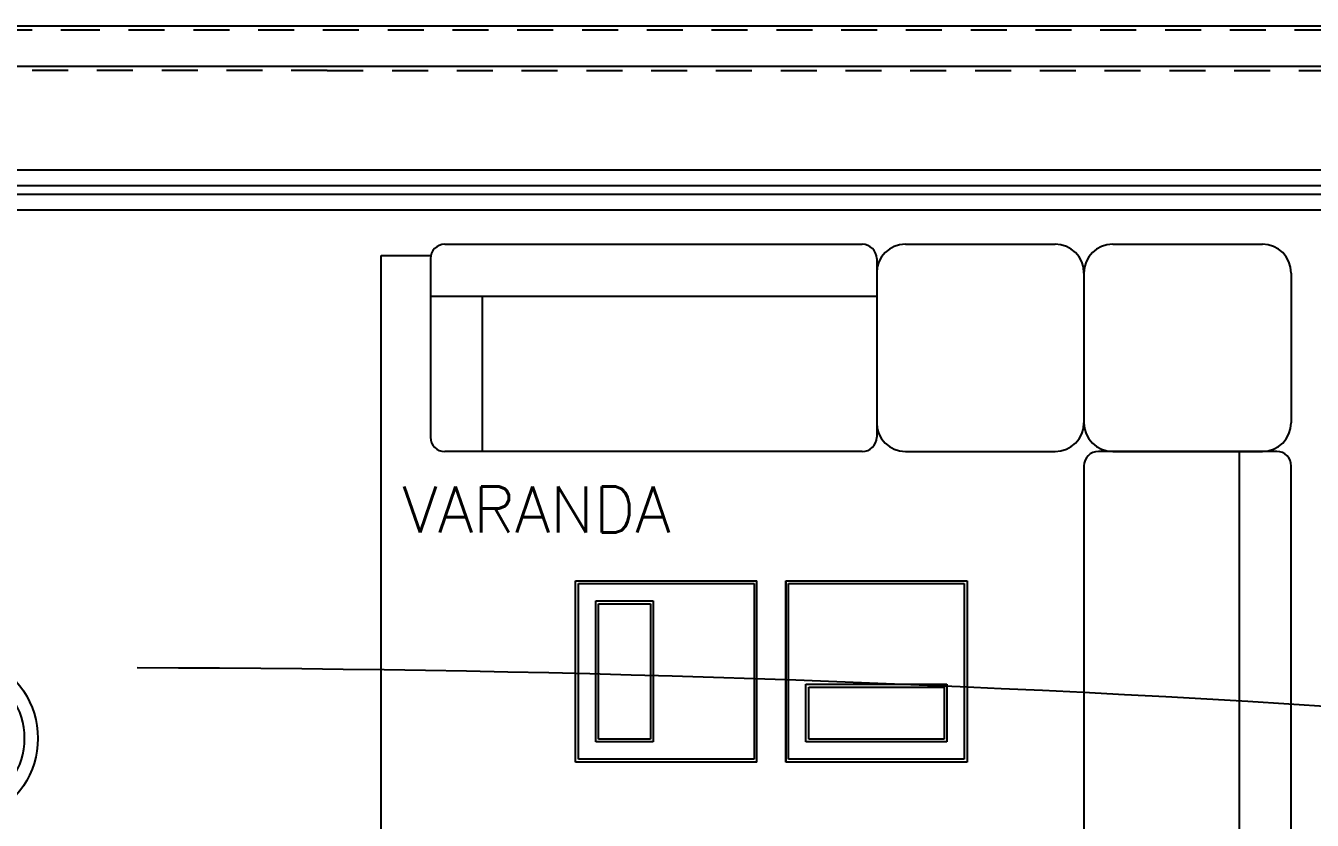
# Model space of a CAD drawing. Header units: millimetres. Extents: x 188.6 to 263.2, y 40.1 to 120.1.
# Drawn here: x 251.456 to 255.925, y 59.827 to 62.587 of the extents above; entities that cross this region are included whole.
import ezdxf

# ---------------------------------------------------------------- set-up
doc = ezdxf.new("R2010")
doc.units = ezdxf.units.MM
doc.linetypes.add('HIDDEN2', pattern=[0.1875, 0.125, -0.0625])
for name, color, linetype in [('ARQ', 8, 'Continuous'), ('ARQ-BASE', 8, 'Continuous'), ('ESTR-VIGAS', 11, 'HIDDEN2'), ('ESTRUTURA', 7, 'Continuous'), ('INC-CORRIMÃO', 7, 'Continuous')]:
    doc.layers.add(name, color=color, linetype=linetype)
doc.styles.add('60-75', font='romans.shx', dxfattribs={"height": 0.12})

# ---------------------------------------------------------------- blocks, each defined once
blk = doc.blocks.new('ESTR-1TP-29.09.2016')
at = {"layer": 'ESTR-VIGAS'}
for points in [[(48.3824, 24.8952), (38.5874, 24.8952)], [(58.0674, 24.8952), (48.3824, 24.8952)], [(49.1824, 24.7552), (47.5824, 24.7552)], [(49.1824, 24.7552), (58.0674, 24.7552)]]:
    blk.add_lwpolyline(points, dxfattribs=at)
blk = doc.blocks.new('arq-3pav')
at = {"layer": 'ARQ'}
for p, q in [((36.5003, 22.33), (56.7703, 22.33)), ((36.6403, 22.19), (56.6303, 22.19)), ((47.9034, 21.5711), (49.3534, 21.5711)), ((49.5034, 21.5711), (50.0234, 21.5711)), ((50.2234, 21.5711), (50.7434, 21.5711)), ((47.6825, 18.5314), (47.6825, 21.5314)), ((47.6825, 21.5314), (47.8545, 21.5314)), ((47.8534, 21.5211), (47.8534, 20.9011)), ((49.4034, 21.5211), (49.4034, 20.9011)), ((49.4034, 21.4711), (49.4034, 20.9511)), ((50.1234, 21.4711), (50.1234, 20.9511)), ((50.1234, 21.4711), (50.1234, 20.9511)), ((50.8434, 21.4711), (50.8434, 20.9511)), ((47.8534, 21.3911), (49.4034, 21.3911)), ((48.0334, 21.3911), (48.0334, 20.8511)), ((49.3534, 20.8511), (47.9034, 20.8511)), ((49.5034, 20.8511), (50.0234, 20.8511)), ((50.7934, 20.8511), (50.1734, 20.8511)), ((50.2234, 20.8511), (50.7434, 20.8511)), ((50.6634, 19.3011), (50.6634, 20.8511)), ((50.1234, 20.8011), (50.1234, 19.3511)), ((50.8434, 19.3511), (50.8434, 20.8011)), ((48.3576, 20.4024), (48.9876, 20.4024)), ((48.3576, 19.7724), (48.3576, 20.4024)), ((48.3676, 20.3924), (48.9776, 20.3924)), ((48.3676, 19.7824), (48.3676, 20.3924)), ((48.9776, 20.3924), (48.9776, 19.7824)), ((48.9876, 19.7724), (48.9876, 20.4024)), ((49.0876, 20.4024), (49.0876, 19.7724)), ((49.0876, 19.7724), (49.0876, 20.4024)), ((49.0876, 20.4024), (49.7176, 20.4024)), ((49.0976, 19.7824), (49.0976, 20.3924)), ((49.0976, 20.3924), (49.7076, 20.3924)), ((49.7076, 20.3924), (49.7076, 19.7824)), ((49.7176, 20.4024), (49.7176, 19.7724)), ((48.4276, 20.3324), (48.6276, 20.3324)), ((48.4276, 19.8424), (48.4276, 20.3324)), ((48.4376, 20.3224), (48.6176, 20.3224)), ((48.4376, 19.8524), (48.4376, 20.3224)), ((48.6176, 20.3224), (48.6176, 19.8524)), ((48.6276, 20.3324), (48.6276, 19.8424)), ((49.1576, 19.8425), (49.1576, 20.0425)), ((49.1576, 20.0425), (49.6476, 20.0425)), ((49.1676, 19.8525), (49.1676, 20.0325)), ((49.1676, 20.0325), (49.6376, 20.0325)), ((49.6376, 20.0325), (49.6376, 19.8525)), ((49.6476, 20.0425), (49.6476, 19.8425)), ((48.6276, 19.8424), (48.4276, 19.8424)), ((48.6176, 19.8524), (48.4376, 19.8524)), ((49.6476, 19.8425), (49.1576, 19.8425)), ((49.6376, 19.8525), (49.1676, 19.8525)), ((48.9876, 19.7724), (48.3576, 19.7724)), ((48.9776, 19.7824), (48.3676, 19.7824)), ((49.7176, 19.7724), (49.0876, 19.7724)), ((49.7076, 19.7824), (49.0976, 19.7824))]:
    blk.add_line(p, q, dxfattribs=at)
for points in [[(37.3153, 18.4898), (37.3153, 21.83), (55.9553, 21.83), (55.9553, 18.49)], [(37.3703, 18.4898), (37.3703, 21.775), (55.9003, 21.775), (55.9003, 18.49)], [(37.4003, 18.4898), (37.4003, 21.745), (55.8703, 21.745), (55.8703, 18.49)], [(37.4553, 18.4898), (37.4553, 21.69), (55.8153, 21.69), (55.8153, 18.49)]]:
    blk.add_lwpolyline(points, dxfattribs=at)
blk.add_lwpolyline([(46.3071, 20.1291, -0.666667), (46.3071, 19.5805), (46.2893, 19.6233, 0.666667), (46.2893, 20.0864)], format="xyb", close=True, dxfattribs=at)
for centre, radius, start, end in [((47.9034, 21.5211), 0.05, 90, 180), ((49.3534, 21.5211), 0.05, 0, 90), ((49.5034, 21.4711), 0.1, 90, 180), ((50.0234, 21.4711), 0.1, 0, 90), ((50.2234, 21.4711), 0.1, 90, 180), ((50.7434, 21.4711), 0.1, 0, 90), ((49.5034, 20.9511), 0.1, 180, 270), ((50.0234, 20.9511), 0.1, 270, 0), ((50.2234, 20.9511), 0.1, 180, 270), ((50.7434, 20.9511), 0.1, 270, 0), ((47.9034, 20.9011), 0.05, 180, 270), ((49.3534, 20.9011), 0.05, 270, 0), ((50.1734, 20.8011), 0.05, 90, 180), ((50.7934, 20.8011), 0.05, 0, 90), ((46.7102, -47.5128), 67.6125, 82.140962, 89.894307)]:
    blk.add_arc(centre, radius, start, end, dxfattribs=at)
at = {"layer": 'ESTRUTURA'}
blk.add_blockref('ESTR-1TP-29.09.2016', (-1.6874, -2.5802), dxfattribs=at)

msp = doc.modelspace()

# ---------------------------------------------------------------- block references
msp.add_blockref('arq-3pav', (205.0084, 40.2568))

# ---------------------------------------------------------------- next in the draw order: linework, layer by layer
at = {"layer": 'INC-CORRIMÃO'}
for p, q in [((251.8434, 62.0318), (260.9088, 62.0318)), ((251.8434, 62.0018), (260.8788, 62.0018))]:
    msp.add_line(p, q, dxfattribs=at)

# ---------------------------------------------------------------- next in the draw order: block references
at = {"layer": 'ESTRUTURA'}
msp.add_blockref('ESTR-1TP-29.09.2016', (203.3211, 37.6766), dxfattribs=at)

# ---------------------------------------------------------------- next in the draw order: texts
at = {"layer": 'ARQ-BASE', "color": 8, "style": '60-75'}
msp.add_text('VARANDA', height=0.16, dxfattribs=at).set_placement((252.7641, 60.8263))

doc.saveas('drawing.dxf')
